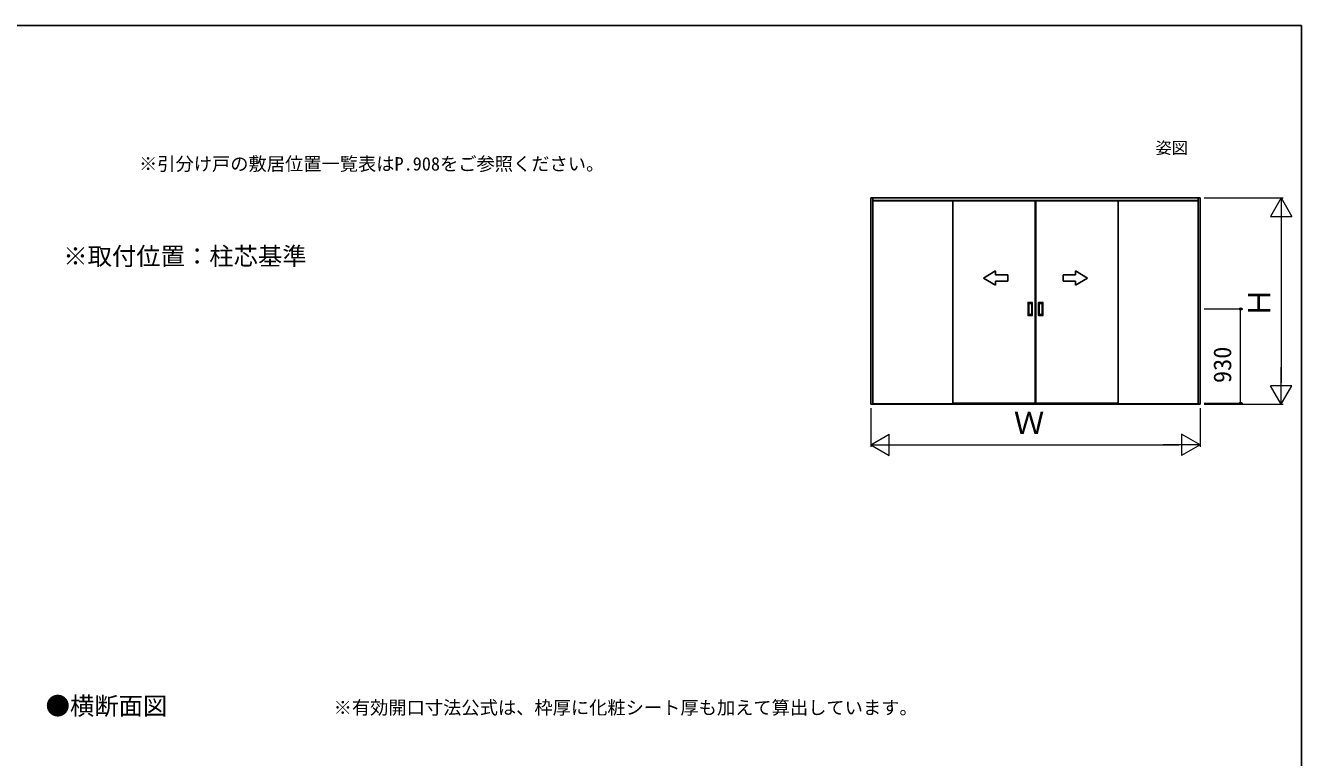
# Model space of a CAD drawing. Units: millimetres, scale not verified. Extents: x -525 to 525, y -783 to 779.
# Drawn here: x -104 to 525, y 386 to 747 of the extents above; entities that cross this region are included whole.
import ezdxf
from ezdxf.enums import TextEntityAlignment as Align

# ---------------------------------------------------------------- set-up
doc = ezdxf.new("R2010")
doc.units = ezdxf.units.MM
doc.header["$LTSCALE"] = 4
for name, color, linetype in [('0-2_USER1', 3, 'Continuous'), ('0-7_YKK_A1', 4, 'Continuous'), ('0-9_YKK_ZWAK', 7, 'Continuous')]:
    doc.layers.add(name, color=color, linetype=linetype)
doc.layers.add('0-8_YKK_D', color=6, linetype='Continuous', lineweight=18)
doc.styles.add('ＭＳ ゴシック', font='')
doc.styles.get('ＭＳ ゴシック').set_extended_font_data('MS Gothic')

msp = doc.modelspace()

# ---------------------------------------------------------------- linework, layer by layer
at = {"layer": '0-7_YKK_A1'}
for p, q in [((313.65, 661.6), (313.65, 559.95)), ((474, 559.95), (474, 661.6)), ((313.65, 660.4), (474, 660.4)), ((313.65, 660.25), (474, 660.25)), ((393.725, 560.35), (393.725, 660.25)), ((393.925, 560.35), (393.925, 660.25)), ((368.125, 622.12), (374.125, 625.585)), ((374.125, 623.62), (374.125, 625.585)), ((419.525, 622.12), (413.525, 625.585)), ((413.525, 623.62), (413.525, 625.585)), ((368.125, 622.12), (374.125, 618.656)), ((374.125, 618.656), (374.125, 620.62)), ((419.525, 622.12), (413.525, 618.656)), ((413.525, 618.656), (413.525, 620.62)), ((390.175, 603.65), (390.175, 610.05)), ((390.225, 610.1), (392.225, 610.1)), ((390.475, 609.55), (390.475, 604.15)), ((391.925, 609.6), (390.525, 609.6)), ((390.525, 604.1), (391.925, 604.1)), ((391.975, 604.15), (391.975, 609.55)), ((392.275, 603.65), (392.275, 610.05)), ((395.375, 603.65), (395.375, 610.05)), ((397.425, 610.1), (395.425, 610.1)), ((395.675, 604.15), (395.675, 609.55)), ((395.725, 609.6), (397.125, 609.6)), ((397.125, 604.1), (395.725, 604.1)), ((397.175, 609.55), (397.175, 604.15)), ((397.475, 603.65), (397.475, 610.05)), ((390.225, 603.6), (392.225, 603.6)), ((397.425, 603.6), (395.425, 603.6)), ((313.65, 560.15), (474, 560.15)), ((313.65, 559.95), (312.65, 559.95)), ((312.65, 559.95), (313.65, 559.95)), ((313.65, 559.95), (474, 559.95)), ((475, 559.95), (474, 559.95))]:
    msp.add_line(p, q, dxfattribs=at)
for points in [[(474, 559.95), (475, 559.95), (475, 661.6), (312.65, 661.6), (312.65, 559.95)], [(353.125, 660.25), (353.125, 560.35), (393.725, 560.35)], [(434.525, 660.25), (434.525, 560.35), (393.925, 560.35)], [(374.125, 623.62), (380.125, 623.62), (380.125, 620.62), (374.125, 620.62)], [(413.525, 623.62), (407.525, 623.62), (407.525, 620.62), (413.525, 620.62)]]:
    msp.add_lwpolyline(points, dxfattribs=at)
for centre, start, end in [((390.225, 610.05), 90, 180), ((390.525, 609.55), 90, 180), ((390.525, 604.15), 180, 270), ((391.925, 609.55), 360, 90), ((391.925, 604.15), 270, 360), ((392.225, 610.05), 0, 90), ((395.425, 610.05), 90, 180), ((395.725, 609.55), 90, 180), ((395.725, 604.15), 180, 270), ((397.125, 609.55), 0, 90), ((397.125, 604.15), 270, 0), ((397.425, 610.05), 0, 90), ((390.225, 603.65), 180, 270), ((392.225, 603.65), 270, 0), ((395.425, 603.65), 180, 270), ((397.425, 603.65), 270, 0)]:
    msp.add_arc(centre, 0.05, start, end, dxfattribs=at)
at = {"layer": '0-8_YKK_D'}
for p, q in [((477, 661.6), (516, 661.6)), ((515, 661.6), (509.75, 652.507)), ((515, 661.6), (520.25, 652.507)), ((515, 661.6), (515, 643.413)), ((509.75, 652.507), (520.25, 652.507)), ((515, 651.1), (515, 570.45)), ((477, 606.85), (496, 606.85)), ((495, 560.35), (495, 606.85)), ((515, 559.95), (515, 578.137)), ((515, 559.95), (509.75, 569.043)), ((520.25, 569.043), (509.75, 569.043)), ((515, 559.95), (520.25, 569.043)), ((477, 560.35), (496, 560.35)), ((312.65, 557.95), (312.65, 538.95)), ((475, 557.95), (475, 538.95)), ((477, 559.95), (516, 559.95)), ((312.65, 539.95), (321.743, 545.2)), ((321.743, 534.7), (321.743, 545.2)), ((475, 539.95), (465.907, 545.2)), ((465.907, 545.2), (465.907, 534.7)), ((312.65, 539.95), (321.743, 534.7)), ((312.65, 539.95), (330.837, 539.95)), ((323.15, 539.95), (464.5, 539.95)), ((475, 539.95), (456.813, 539.95)), ((475, 539.95), (465.907, 534.7))]:
    msp.add_line(p, q, dxfattribs=at)
for centre in [(495, 606.85), (495, 560.35)]:
    msp.add_circle(centre, 0.637, dxfattribs=at)
at = {"layer": '0-9_YKK_ZWAK'}
msp.add_line((-525, 746.6), (525, 746.6), dxfattribs=at)
msp.add_lwpolyline([(-525, -783.4), (525, -783.4), (525, 746.6)], dxfattribs=at)

# ---------------------------------------------------------------- texts
at = {"layer": '0-2_USER1', "style": 'ＭＳ ゴシック'}
for s, height, p in [('姿図', 5.865, (453, 681.6)), ('※引分け戸の敷居位置一覧表はP.908をご参照ください。', 6.598, (-48.227, 673.134)), ('※取付位置：柱芯基準', 8.798, (-85.571, 625.845)), ('●横断面図', 8.798, (-94.289, 404.114)), ('※有効開口寸法公式は、枠厚に化粧シート厚も加えて算出しています。', 6.598, (47.74, 405.055))]:
    msp.add_text(s, height=height, dxfattribs=at).set_placement(p, align=Align.BOTTOM_LEFT)
at = {"layer": '0-8_YKK_D', "style": 'ＭＳ ゴシック'}
for s, height, p in [('Ｈ', 11, (513, 602.423)), ('930', 8.798, (493, 570.339))]:
    msp.add_text(s, height=height, rotation=90, dxfattribs=at).set_placement(p, align=Align.BOTTOM_LEFT)
msp.add_text('Ｗ', height=11, dxfattribs=at).set_placement((383.172, 541.95), align=Align.BOTTOM_LEFT)

doc.saveas('drawing.dxf')
